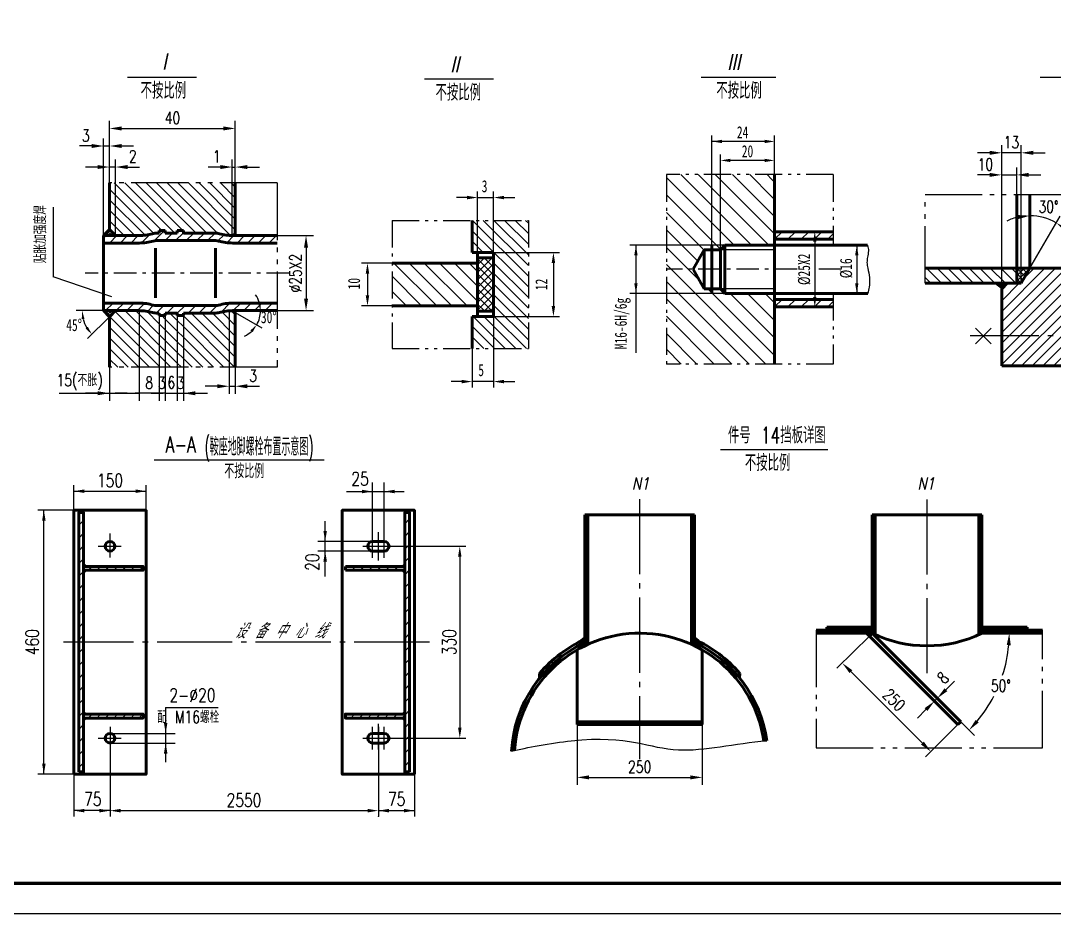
# Model space of a CAD drawing. Extents: x 0 to 25472, y -20 to 7186.
# Drawn here: x 1281 to 3343, y 0 to 1782 of the extents above; entities that cross this region are included whole.
import ezdxf
from ezdxf.enums import TextEntityAlignment as Align

# ---------------------------------------------------------------- set-up
doc = ezdxf.new("R2010")
doc.units = 0
doc.header["$LTSCALE"] = 60
doc.header["$MEASUREMENT"] = 0
doc.header["$PDMODE"] = 1
for name, pattern in [('JXX-L', [2.95, 1.9, -0.25, 0.15, -0.25, 0.15, -0.25]), ('JXX-S', [1.7, 0.9, -0.2, 0.1, -0.2, 0.1, -0.2]), ('XX-S', [0.5, 0.3, -0.2]), ('ZXX-L', [3.28, 2.5, -0.3, 0.18, -0.3]), ('ZXX-S', [1.27, 0.75, -0.2, 0.12, -0.2])]:
    doc.linetypes.add(name, pattern=pattern)
doc.layers.get('Defpoints').update_dxf_attribs({"linetype": 'CONTINUOUS'})
for name, color, linetype, lineweight in [('A 粗实线', 1, 'CONTINUOUS', 60), ('B 细实线', 7, 'CONTINUOUS', 30), ('C 文 字', 2, 'CONTINUOUS', 30), ('D 短中心线', 3, 'ZXX-S', 30), ('E 长中心线', 3, 'ZXX-L', 30), ('F 短虚线', 6, 'XX-S', 40), ('H 短双点线', 3, 'JXX-S', 30), ('I 长双点线', 3, 'JXX-L', 30)]:
    doc.layers.add(name, color=color, linetype=linetype, lineweight=lineweight)
doc.styles.add('HZTXT', font='TXT.SHX', dxfattribs={"width": 0.75, "bigfont": 'HZTXT'})
doc.styles.add('ITALICT', font='ITALICT.shx', dxfattribs={"width": 0.7})
doc.styles.add('ROMANC', font='romanc', dxfattribs={"width": 0.7, "height": 6})
doc.styles.add('TXT', font='txt', dxfattribs={"width": 0.7})
doc.dimstyles.new('通用标注4.0', dxfattribs={"dimtxt": 4, "dimasz": 4, "dimexe": 2.5, "dimexo": 0, "dimgap": 1.5, "dimtad": 1, "dimdec": 0, "dimzin": 0, "dimdsep": 46, "dimtxsty": 'HZTXT', "dimcen": 0, "dimadec": 0, "dimazin": 0, "dimtfac": 0.375, "dimtdec": 0, "dimtmove": 2, "dimatfit": 3, "dimfxl": 0, "dimtzin": 0, "dimarcsym": 0})

# ---------------------------------------------------------------- blocks, each defined once
blk = doc.blocks.new('*D5')
at = {"layer": 'C 文 字', "color": 0, "lineweight": -2}
for p, q in [((1679, 1489.8), (1655, 1489.8)), ((1703, 1353.1), (1703, 1504.8)), ((1703, 1489.8), (1709, 1489.8)), ((1709, 1353.1), (1709, 1504.8)), ((1733, 1489.8), (1757, 1489.8))]:
    blk.add_line(p, q, dxfattribs=at)
at = {"layer": 'C 文 字', "color": 0}
for points in [[(1679, 1493.8), (1679, 1485.8), (1703, 1489.8)], [(1733, 1493.8), (1733, 1485.8), (1709, 1489.8)]]:
    blk.add_solid(points, dxfattribs=at)
at = {"layer": 'Defpoints', "color": 0}
for p in [(1709, 1489.8), (1703, 1353.1), (1709, 1353.1)]:
    blk.add_point(p, dxfattribs=at)
at = {"layer": 'C 文 字', "color": 0, "insert": (1671.8, 1510.8), "char_height": 24, "attachment_point": 5, "style": 'HZTXT'}
blk.add_mtext('1', dxfattribs=at)
blk = doc.blocks.new('*D6')
at = {"layer": 'C 文 字', "color": 0, "lineweight": -2}
for p, q in [((1434.1, 1489.8), (1410.1, 1489.8)), ((1458.1, 1365.1), (1458.1, 1504.8)), ((1470.1, 1489.8), (1458.1, 1489.8)), ((1470.1, 1353.1), (1470.1, 1504.8)), ((1494.1, 1489.8), (1518.1, 1489.8))]:
    blk.add_line(p, q, dxfattribs=at)
at = {"layer": 'C 文 字', "color": 0}
for points in [[(1434.1, 1493.8), (1434.1, 1485.8), (1458.1, 1489.8)], [(1494.1, 1493.8), (1494.1, 1485.8), (1470.1, 1489.8)]]:
    blk.add_solid(points, dxfattribs=at)
at = {"layer": 'Defpoints', "color": 0}
for p in [(1458.1, 1489.8), (1458.1, 1365.1), (1470.1, 1353.1)]:
    blk.add_point(p, dxfattribs=at)
at = {"layer": 'C 文 字', "color": 0, "insert": (1504.4, 1511), "char_height": 24, "attachment_point": 5, "style": 'HZTXT'}
blk.add_mtext('2', dxfattribs=at)
blk = doc.blocks.new('*D7')
at = {"layer": 'C 文 字', "color": 0, "lineweight": -2}
for p, q in [((1422.1, 1531.8), (1398.1, 1531.8)), ((1446.1, 1353.1), (1446.1, 1546.8)), ((1446.1, 1531.8), (1458.1, 1531.8)), ((1458.1, 1365.1), (1458.1, 1546.8)), ((1482.1, 1531.8), (1506.1, 1531.8))]:
    blk.add_line(p, q, dxfattribs=at)
at = {"layer": 'C 文 字', "color": 0}
for points in [[(1422.1, 1535.8), (1422.1, 1527.8), (1446.1, 1531.8)], [(1482.1, 1535.8), (1482.1, 1527.8), (1458.1, 1531.8)]]:
    blk.add_solid(points, dxfattribs=at)
at = {"layer": 'Defpoints', "color": 0}
for p in [(1458.1, 1531.8), (1458.1, 1365.1), (1446.1, 1353.1)]:
    blk.add_point(p, dxfattribs=at)
at = {"layer": 'C 文 字', "color": 0, "insert": (1410.6, 1552.5), "char_height": 24, "attachment_point": 5, "style": 'HZTXT'}
blk.add_mtext('3', dxfattribs=at)
blk = doc.blocks.new('*D8')
at = {"layer": 'C 文 字', "color": 0, "lineweight": -2}
for p, q in [((1458.1, 1489.8), (1458.1, 1581.8)), ((1709, 1489.8), (1709, 1581.8)), ((1482.1, 1566.8), (1685, 1566.8))]:
    blk.add_line(p, q, dxfattribs=at)
at = {"layer": 'C 文 字', "color": 0}
for points in [[(1482.1, 1570.8), (1482.1, 1562.8), (1458.1, 1566.8)], [(1685, 1570.8), (1685, 1562.8), (1709, 1566.8)]]:
    blk.add_solid(points, dxfattribs=at)
at = {"layer": 'Defpoints', "color": 0}
for p in [(1709, 1566.8), (1458.1, 1489.8), (1709, 1489.8)]:
    blk.add_point(p, dxfattribs=at)
at = {"layer": 'C 文 字', "color": 0, "insert": (1583.6, 1587.8), "char_height": 24, "attachment_point": 5, "style": 'HZTXT'}
blk.add_mtext('40', dxfattribs=at)
blk = doc.blocks.new('*D9')
at = {"layer": 'C 文 字', "color": 0, "lineweight": -2}
for p, q in [((1697, 1202.8), (1697, 1037.2)), ((1709, 1202.8), (1709, 1037.2)), ((1673, 1052.2), (1649, 1052.2)), ((1697, 1052.2), (1709, 1052.2)), ((1733, 1052.2), (1757, 1052.2))]:
    blk.add_line(p, q, dxfattribs=at)
at = {"layer": 'C 文 字', "color": 0}
for points in [[(1673, 1056.2), (1673, 1048.2), (1697, 1052.2)], [(1733, 1056.2), (1733, 1048.2), (1709, 1052.2)]]:
    blk.add_solid(points, dxfattribs=at)
at = {"layer": 'Defpoints', "color": 0}
for p in [(1697, 1202.8), (1709, 1202.8), (1709, 1052.2)]:
    blk.add_point(p, dxfattribs=at)
at = {"layer": 'C 文 字', "color": 0, "insert": (1744.5, 1073.2), "char_height": 24, "attachment_point": 5, "style": 'HZTXT'}
blk.add_mtext('3', dxfattribs=at)
blk = doc.blocks.new('*D24')
at = {"layer": 'C 文 字', "color": 0, "lineweight": -2}
blk.add_line((3294.6, 1287.7), (3354.6, 1391.6), dxfattribs=at)
for start, end in [(103.124, 116.2481), (60, 90), (33.7519, 46.876)]:
    blk.add_arc((3294.6, 1287.7), 105, start, end, dxfattribs=at)
at = {"layer": 'C 文 字', "color": 0}
for points in [[(3270.3, 1393.9), (3271.2, 1385.9), (3294.6, 1392.7)], [(3364, 1361.1), (3368.7, 1367.5), (3347.1, 1378.6)]]:
    blk.add_solid(points, dxfattribs=at)
at = {"layer": 'Defpoints', "color": 0}
for p in [(3294.6, 1435.3), (3312.8, 1391.1), (3294.6, 1287.7), (3294.6, 1287.7), (3277.2, 1257.7)]:
    blk.add_point(p, dxfattribs=at)
at = {"layer": 'C 文 字', "color": 0, "insert": (3331.7, 1410.6), "char_height": 24, "attachment_point": 5, "style": 'HZTXT'}
blk.add_mtext('30°', dxfattribs=at)
blk = doc.blocks.new('*D25')
at = {"layer": 'C 文 字', "color": 0, "lineweight": -2}
for p, q in [((3238.2, 1245.7), (3238.2, 1489.1)), ((3268.2, 1257.7), (3268.2, 1489.1)), ((3214.2, 1474.1), (3190.2, 1474.1)), ((3238.2, 1474.1), (3268.2, 1474.1)), ((3292.2, 1474.1), (3316.2, 1474.1))]:
    blk.add_line(p, q, dxfattribs=at)
at = {"layer": 'C 文 字', "color": 0}
for points in [[(3214.2, 1478.1), (3214.2, 1470.1), (3238.2, 1474.1)], [(3292.2, 1478.1), (3292.2, 1470.1), (3268.2, 1474.1)]]:
    blk.add_solid(points, dxfattribs=at)
at = {"layer": 'Defpoints', "color": 0}
for p in [(3268.2, 1474.1), (3238.2, 1245.7), (3268.2, 1257.7)]:
    blk.add_point(p, dxfattribs=at)
at = {"layer": 'C 文 字', "color": 0, "insert": (3205.7, 1495.1), "char_height": 24, "attachment_point": 5, "style": 'HZTXT'}
blk.add_mtext('10', dxfattribs=at)
blk = doc.blocks.new('*D26')
at = {"layer": 'C 文 字', "color": 0, "lineweight": -2}
for p, q in [((3238.2, 1257.7), (3238.2, 1533.2)), ((3277.2, 1257.7), (3277.2, 1533.2)), ((3214.2, 1518.2), (3190.2, 1518.2)), ((3277.2, 1518.2), (3238.2, 1518.2)), ((3301.2, 1518.2), (3325.2, 1518.2))]:
    blk.add_line(p, q, dxfattribs=at)
at = {"layer": 'C 文 字', "color": 0}
for points in [[(3214.2, 1522.2), (3214.2, 1514.2), (3238.2, 1518.2)], [(3301.2, 1522.2), (3301.2, 1514.2), (3277.2, 1518.2)]]:
    blk.add_solid(points, dxfattribs=at)
at = {"layer": 'Defpoints', "color": 0}
for p in [(3238.2, 1518.2), (3238.2, 1257.7), (3277.2, 1257.7)]:
    blk.add_point(p, dxfattribs=at)
at = {"layer": 'C 文 字', "color": 0, "insert": (3257.7, 1539.2), "char_height": 24, "attachment_point": 5, "style": 'HZTXT'}
blk.add_mtext('13', dxfattribs=at)
blk = doc.blocks.new('*D107')
at = {"layer": 'C 文 字', "color": 0, "lineweight": -2}
blk.add_line((3156.5, 382.5), (3183.8, 355.3), dxfattribs=at)
for start, end in [(342.145, 354.9713), (320.0287, 332.6031)]:
    blk.add_arc((2979.7, 559.3), 273.5, start, end, dxfattribs=at)
at = {"layer": 'C 文 字', "color": 0}
for points in [[(3248.2, 535.5), (3256.2, 535.1), (3253.3, 559.3)], [(3192.3, 380.9), (3186.4, 386.3), (3173.2, 365.9)]]:
    blk.add_solid(points, dxfattribs=at)
at = {"layer": 'Defpoints', "color": 0}
for p in [(2979.7, 559.3), (3198.7, 559.3), (3314.2, 559.3), (3216.6, 422.5), (3156.5, 382.5)]:
    blk.add_point(p, dxfattribs=at)
at = {"layer": 'C 文 字', "color": 0, "insert": (3236.6, 454.4), "char_height": 24, "attachment_point": 5, "style": 'HZTXT'}
blk.add_mtext('50%%d', dxfattribs=at)
blk = doc.blocks.new('*D108')
at = {"layer": 'C 文 字', "color": 0, "lineweight": -2}
for p, q in [((3126.7, 446.3), (3143.7, 463.2)), ((3150.9, 376.8), (3093.5, 434.3)), ((3156.5, 382.5), (3099.1, 439.9)), ((3104.1, 423.6), (3109.7, 429.3)), ((3087.1, 406.7), (3070.1, 389.7))]:
    blk.add_line(p, q, dxfattribs=at)
at = {"layer": 'C 文 字', "color": 0}
for points in [[(3123.9, 449.1), (3129.5, 443.4), (3109.7, 429.3)], [(3084.3, 409.5), (3089.9, 403.9), (3104.1, 423.6)]]:
    blk.add_solid(points, dxfattribs=at)
at = {"layer": 'Defpoints', "color": 0}
for p in [(3109.7, 429.3), (3150.9, 376.8), (3156.5, 382.5)]:
    blk.add_point(p, dxfattribs=at)
at = {"layer": 'C 文 字', "color": 0, "insert": (3120.9, 470.1), "char_height": 24, "attachment_point": 5, "rotation": 45, "style": 'HZTXT'}
blk.add_mtext('8', dxfattribs=at)
blk = doc.blocks.new('*D109')
at = {"layer": 'C 文 字', "color": 0, "lineweight": -2}
for p, q in [((2390.8, 376.8), (2390.8, 256.4)), ((2640.8, 376.8), (2640.8, 256.4)), ((2414.8, 271.4), (2616.8, 271.4))]:
    blk.add_line(p, q, dxfattribs=at)
at = {"layer": 'C 文 字', "color": 0}
for points in [[(2414.8, 275.4), (2414.8, 267.4), (2390.8, 271.4)], [(2616.8, 275.4), (2616.8, 267.4), (2640.8, 271.4)]]:
    blk.add_solid(points, dxfattribs=at)
at = {"layer": 'Defpoints', "color": 0}
for p in [(2390.8, 376.8), (2640.8, 376.8), (2640.8, 271.4)]:
    blk.add_point(p, dxfattribs=at)
at = {"layer": 'C 文 字', "color": 0, "insert": (2515.8, 292.4), "char_height": 24, "attachment_point": 5, "style": 'HZTXT'}
blk.add_mtext('250', dxfattribs=at)
blk = doc.blocks.new('*D118')
at = {"layer": 'C 文 字', "color": 0, "lineweight": -2}
for p, q in [((2974.1, 553.6), (2909.5, 489.1)), ((2937.1, 482.7), (3079.9, 339.9)), ((3150.9, 376.8), (3086.3, 312.3))]:
    blk.add_line(p, q, dxfattribs=at)
at = {"layer": 'C 文 字', "color": 0}
for points in [[(2939.9, 485.5), (2934.3, 479.9), (2920.1, 499.7)], [(3082.8, 342.7), (3077.1, 337), (3096.9, 322.9)]]:
    blk.add_solid(points, dxfattribs=at)
at = {"layer": 'Defpoints', "color": 0}
for p in [(2974.1, 553.6), (3150.9, 376.8), (3096.9, 322.9)]:
    blk.add_point(p, dxfattribs=at)
at = {"layer": 'C 文 字', "color": 0, "insert": (3023.4, 426.1), "char_height": 24, "attachment_point": 5, "rotation": 315, "style": 'HZTXT'}
blk.add_mtext('250', dxfattribs=at)
blk = doc.blocks.new('*D119')
at = {"layer": 'C 文 字', "color": 0, "lineweight": -2}
for p, q in [((1792.4, 1353.1), (1865.1, 1353.1)), ((1850.1, 1329.1), (1850.1, 1227.1)), ((1792.4, 1203.1), (1865.1, 1203.1))]:
    blk.add_line(p, q, dxfattribs=at)
at = {"layer": 'C 文 字', "color": 0}
for points in [[(1846.1, 1329.1), (1854.1, 1329.1), (1850.1, 1353.1)], [(1846.1, 1227.1), (1854.1, 1227.1), (1850.1, 1203.1)]]:
    blk.add_solid(points, dxfattribs=at)
at = {"layer": 'Defpoints', "color": 0}
for p in [(1792.4, 1353.1), (1792.4, 1203.1), (1850.1, 1203.1)]:
    blk.add_point(p, dxfattribs=at)
at = {"layer": 'C 文 字', "color": 0, "insert": (1829.1, 1278.1), "char_height": 24, "attachment_point": 5, "rotation": 90, "style": 'HZTXT'}
blk.add_mtext('%%c25X2', dxfattribs=at)

msp = doc.modelspace()

# ---------------------------------------------------------------- hatches: boundary and pattern name
at = {"layer": 'B 细实线'}
h = msp.add_hatch(dxfattribs=at)
h.set_pattern_fill('ANSI31', color=256, scale=120, angle=90, style=0)
h.set_pattern_definition([(135, (-542.225, 628.919), (-10.6066, -10.6066), [])])
h.paths.add_polyline_path([(2192.4, 1383.4), (2181.7, 1383.4), (2181.7, 1319.4), (2192.4, 1319.4)])
h.paths.add_polyline_path([(2192.4, 1319.4), (2224.4, 1319.4), (2224.4, 1383.4), (2192.4, 1383.4)])
h.paths.add_polyline_path([(2224.4, 1383.4), (2224.4, 1319.4), (2293.7, 1319.4), (2293.7, 1383.4)])
h.paths.add_polyline_path([(2224.4, 1191.4), (2293.7, 1191.4), (2293.7, 1319.4), (2224.4, 1319.4)])
h.paths.add_polyline_path([(2293.7, 1191.4), (2224.4, 1191.4), (2224.4, 1127.4), (2293.7, 1127.4)])
h.paths.add_polyline_path([(2224.4, 1191.4), (2181.7, 1191.4), (2181.7, 1127.4), (2224.4, 1127.4)])
h = msp.add_hatch(dxfattribs=at)
h.set_pattern_fill('ANSI31', color=256, scale=120, angle=90, style=0)
h.set_pattern_definition([(135, (375.045, 691.578), (-10.6066, -10.6066), [])])
h.paths.add_polyline_path([(3268.2, 1257.7), (3268.2, 1287.7), (3085.2, 1287.7), (3085.2, 1257.7)])
h = msp.add_hatch(dxfattribs=at)
h.set_pattern_fill('ANSI31', color=256, scale=120, style=0)
h.paths.add_polyline_path([(3388.2, 1205.2), (3388.2, 1220.2), (3370.2, 1220.2), (3370.2, 1287.7), (3294.6, 1287.7), (3277.2, 1257.7), (3247.2, 1257.7), (3238.2, 1245.7), (3238.2, 1152.7), (3370.2, 1152.7), (3370.2, 1187.2)])
h.paths.add_polyline_path([(3370.2, 1152.7), (3238.2, 1152.7), (3238.2, 1092.7), (3370.2, 1092.7)])
h.paths.add_polyline_path([(3637.2, 1152.7), (3505.2, 1152.7), (3505.2, 1092.7), (3637.2, 1092.7)])
h.paths.add_polyline_path([(3637.2, 1257.7), (3628.2, 1269.7), (3505.2, 1269.7), (3505.2, 1152.7), (3637.2, 1152.7)])
h = msp.add_hatch(dxfattribs=at)
h.set_pattern_fill('ANSI37', color=256, scale=60, style=0)
h.set_pattern_definition([(45, (375.045, 691.578), (-5.3033, 5.3033), []), (135, (375.045, 691.578), (-5.3033, -5.3033), [])])
h.paths.add_polyline_path([(3268.2, 1257.7), (3277.2, 1257.7), (3294.6, 1287.7), (3268.2, 1287.7)])

# ---------------------------------------------------------------- linework, layer by layer
at = {"layer": 'A 粗实线'}
for p, q in [((2785, 1474.6), (2785, 1096.5)), ((2785, 1474.6), (2785, 1340.6)), ((1458.1, 1458), (1458.1, 1365.1)), ((1709, 1458), (1709, 1353.1)), ((3268.2, 1257.7), (3268.2, 1435.3)), ((3294.6, 1287.7), (3294.6, 1435.3)), ((2181.7, 1383.4), (2181.7, 1319.4)), ((1458.1, 1365.1), (1446.1, 1353.1)), ((1470.1, 1353.1), (1458.1, 1365.1)), ((1557.3, 1357.9), (1557.3, 1362.9)), ((1569.3, 1362.9), (1557.3, 1362.9)), ((1569.3, 1357.9), (1569.3, 1362.9)), ((1593.3, 1357.9), (1593.3, 1362.9)), ((1605.3, 1362.9), (1593.3, 1362.9)), ((1605.3, 1357.9), (1605.3, 1362.9)), ((1446.1, 1353.1), (1446.1, 1203.1)), ((1517.3, 1353.1), (1446.1, 1353.1)), ((1669.9, 1342.9), (1551.2, 1342.9)), ((1557.3, 1357.9), (1553.1, 1357.9)), ((1593.3, 1357.9), (1569.3, 1357.9)), ((1668, 1357.9), (1605.3, 1357.9)), ((1703, 1353.1), (1709, 1356.6)), ((1792.4, 1353.1), (1703.8, 1353.1)), ((2902.1, 1360.6), (2785, 1360.6)), ((2902.1, 1345.6), (2785, 1345.6)), ((1517.3, 1338.1), (1446.1, 1338.1)), ((1549.9, 1327.7), (1549.9, 1278.1)), ((1669.7, 1327.7), (1669.7, 1278.1)), ((1792.4, 1338.1), (1703.8, 1338.1)), ((2644.8, 1324.6), (2622.3, 1285.6)), ((2644.8, 1285.6), (2644.8, 1324.6)), ((2677, 1324.6), (2644.8, 1324.6)), ((2660, 1285.6), (2660, 1333.6)), ((2686, 1333.6), (2677, 1324.6)), ((2677, 1285.6), (2677, 1324.6)), ((2686, 1285.6), (2686, 1333.6)), ((2970.1, 1333.6), (2686, 1333.6)), ((2181.7, 1319.4), (2224.4, 1319.4)), ((2192.4, 1319.4), (2192.4, 1191.4)), ((2192.4, 1308.8), (2224.4, 1308.8)), ((2224.4, 1319.4), (2224.4, 1191.4)), ((2021.7, 1298.1), (2192.4, 1298.1)), ((2644.8, 1246.6), (2622.3, 1285.6)), ((2644.8, 1285.6), (2644.8, 1246.6)), ((2660, 1285.6), (2660, 1237.6)), ((2677, 1285.6), (2677, 1246.6)), ((2686, 1285.6), (2686, 1237.6)), ((3085.2, 1287.7), (3379.2, 1287.7)), ((3277.2, 1257.7), (3294.6, 1287.7)), ((1549.9, 1228.5), (1549.9, 1278.1)), ((1669.7, 1228.5), (1669.7, 1278.1)), ((2677, 1246.6), (2644.8, 1246.6)), ((2686, 1237.6), (2677, 1246.6)), ((2970.8, 1237.6), (2686, 1237.6)), ((3085.2, 1257.7), (3277.2, 1257.7)), ((3247.2, 1257.7), (3238.2, 1245.7)), ((3238.2, 1092.7), (3238.2, 1257.7)), ((1517.3, 1218.1), (1446.1, 1218.1)), ((1792.4, 1218.1), (1703.8, 1218.1)), ((2902.1, 1225.6), (2785, 1225.6)), ((1458.1, 1191.1), (1446.1, 1203.1)), ((1517.3, 1203.1), (1446.1, 1203.1)), ((1470.1, 1203.1), (1458.1, 1191.1)), ((1669.9, 1213.3), (1551.2, 1213.3)), ((1557.3, 1198.3), (1553.1, 1198.3)), ((1557.3, 1198.3), (1557.3, 1193.3)), ((1569.3, 1198.3), (1569.3, 1193.3)), ((1593.3, 1198.3), (1569.3, 1198.3)), ((1593.3, 1198.3), (1593.3, 1193.3)), ((1668, 1198.3), (1605.3, 1198.3)), ((1605.3, 1198.3), (1605.3, 1193.3)), ((1703, 1203.1), (1709, 1199.6)), ((1792.4, 1203.1), (1703.8, 1203.1)), ((1709, 1203.1), (1709, 1090.2)), ((2021.7, 1212.8), (2192.4, 1212.8)), ((2192.4, 1202.1), (2224.4, 1202.1)), ((2220.5, 1202.1), (2224.4, 1205.9)), ((2902.1, 1210.6), (2785, 1210.6)), ((1458.1, 1191.1), (1458.1, 1090.2)), ((1569.3, 1193.3), (1557.3, 1193.3)), ((1605.3, 1193.3), (1593.3, 1193.3)), ((2181.7, 1191.4), (2224.4, 1191.4)), ((2181.7, 1191.4), (2181.7, 1127.4)), ((3370.2, 1092.7), (3238.2, 1092.7)), ((2406.3, 795.3), (2625.3, 795.3)), ((2406.3, 795.3), (2406.3, 534)), ((2412.6, 795.3), (2412.6, 537)), ((2619, 795.3), (2619, 537)), ((2625.3, 795.3), (2625.3, 534)), ((2979.7, 795.3), (2979.7, 559.3)), ((2979.7, 795.3), (3198.7, 795.3)), ((2986, 795.3), (2986, 556.3)), ((3192.4, 795.3), (3192.4, 556.3)), ((3198.7, 795.3), (3198.7, 559.3)), ((2006.1, 742.4), (1982.8, 742.4)), ((2006.1, 723.2), (1982.8, 723.2)), ((2047.2, 692.5), (1928.7, 692.5)), ((1928.7, 692.5), (1928.7, 684.8)), ((1928.7, 684.8), (2047.2, 684.8)), ((2047.2, 684.8), (2047.2, 692.5)), ((2867.8, 565.3), (2979.7, 565.3)), ((2867.8, 559.3), (2979.7, 559.3)), ((2889.2, 571.3), (2979.7, 571.3)), ((2889.2, 565.3), (2889.2, 571.3)), ((2968.4, 559.3), (3150.9, 376.8)), ((2979.7, 559.3), (2974.1, 553.6)), ((2979.7, 559.3), (3156.5, 382.5)), ((3289.2, 571.3), (3198.7, 571.3)), ((3198.7, 565.3), (3319.5, 565.3)), ((3198.7, 559.3), (3319.5, 559.3)), ((3289.2, 565.3), (3289.2, 571.3)), ((2399.3, 544), (2406.3, 550.1)), ((2406.3, 534), (2399.3, 544)), ((2632.3, 544), (2625.3, 550.1)), ((2625.3, 534), (2632.3, 544)), ((2390.8, 525.8), (2390.8, 376.8)), ((2640.8, 525.8), (2640.8, 376.8)), ((2315.8, 478.5), (2320.4, 474.7)), ((2315.8, 478.5), (2315.8, 469.1)), ((2715.8, 478.5), (2711.2, 474.7)), ((2715.8, 478.5), (2715, 470.1)), ((2047.2, 397.6), (2047.2, 389.9)), ((2390.8, 382.5), (2640.8, 382.5)), ((2390.8, 376.8), (2640.8, 376.8)), ((3150.9, 376.8), (3156.5, 382.5)), ((2006.1, 359.2), (1982.8, 359.2)), ((2006.1, 340), (1982.8, 340))]:
    msp.add_line(p, q, dxfattribs=at)
at = {"layer": 'A 粗实线', "color": 5, "lineweight": 120}
msp.add_lwpolyline([(150, 60), (4986, 60), (4986, 3504), (150, 3504)], close=True, dxfattribs=at)
at = {"layer": 'A 粗实线'}
for points in [[(1387, 277.6), (1387, 804.8), (1531, 804.8), (1531, 277.6)], [(2066.4, 277.6), (2066.4, 804.8), (1922.4, 804.8), (1922.4, 277.6)], [(1396.6, 282.4), (1396.6, 800), (1406.2, 800), (1406.2, 282.4)], [(2056.8, 282.4), (2056.8, 800), (2047.2, 800), (2047.2, 282.4)], [(1406.2, 684.8), (1406.2, 692.5), (1524.9, 692.5), (1524.9, 684.8)], [(1406.2, 389.9), (1406.2, 397.6), (1525, 397.6), (1525, 389.9)], [(2047.2, 389.9), (2047.2, 397.6), (1928.6, 397.6), (1928.6, 389.9)]]:
    msp.add_lwpolyline(points, close=True, dxfattribs=at)
for centre in [(1459, 732.8), (1459, 349.6)]:
    msp.add_circle(centre, 9.6, dxfattribs=at)
for centre, radius, start, end in [((1516, 1462.3), 109.2, 270.6365, 284.7823), ((1516.8, 1442.7), 104.6, 270.2717, 285.8541), ((1553.1, 1321.9), 36, 90, 104.7823), ((1551.2, 1321.3), 21.6, 90, 105.8541), ((1668, 1321.9), 36, 75.2177, 90), ((1669.9, 1321.3), 21.6, 74.1459, 90), ((1704.3, 1442.7), 104.6, 254.1459, 269.7283), ((1705.1, 1462.3), 109.2, 255.2177, 269.3635), ((1516.8, 1113.5), 104.6, 74.1459, 89.7283), ((1704.3, 1113.5), 104.6, 90.2717, 105.8541), ((1516, 1093.9), 109.2, 75.2177, 89.3635), ((1553.1, 1234.3), 36, 255.2177, 270), ((1551.2, 1234.9), 21.6, 254.1459, 270), ((1668, 1234.3), 36, 270, 284.7823), ((1669.9, 1234.9), 21.6, 270, 285.8541), ((1705.1, 1093.9), 109.2, 90.6365, 104.7823), ((1982.8, 732.8), 9.6, 90, 270), ((2006.1, 732.8), 9.6, 270, 90), ((2515.8, 309.3), 250, 8.0008, 176.4036), ((3089.2, 784), 250, 244.0237, 295.9763), ((2515.8, 309.3), 256, 115.3239, 176.8296), ((2515.8, 309.3), 262, 114.7045, 139.7612), ((2515.8, 309.3), 262, 40.2388, 65.2955), ((2515.8, 309.3), 256, 7.9359, 64.6761), ((1982.8, 349.6), 9.6, 90, 270), ((2006.1, 349.6), 9.6, 270, 90)]:
    msp.add_arc(centre, radius, start, end, dxfattribs=at)
for points in [[(3247.2, 1257.7), (3238.2, 1245.7), (3222.5, 1257.7)], [(1406.2, 692.5), (1414, 692.5), (1406.2, 700.3)], [(1406.2, 684.8), (1414, 684.8), (1406.2, 677)], [(2047.2, 692.5), (2039.4, 692.5), (2047.2, 700.3)], [(2047.2, 684.8), (2039.4, 684.8), (2047.2, 677)], [(2889.2, 565.3), (2883.2, 565.3), (2889.2, 571.3)], [(2979.7, 559.3), (2974.1, 553.6), (2968.4, 559.3)], [(2979.7, 565.3), (2973.7, 571.3), (2979.7, 577.3)], [(2979.7, 559.3), (2973.7, 565.3), (2979.7, 571.3)], [(3198.7, 565.3), (3204.7, 571.3), (3198.7, 577.3)], [(3198.7, 559.3), (3204.7, 565.3), (3198.7, 571.3)], [(3289.2, 565.3), (3295.2, 565.3), (3289.2, 571.3)], [(2406.3, 550.1), (2399.3, 544), (2406.3, 534)], [(2625.3, 550.1), (2632.3, 544), (2625.3, 534)], [(2315.8, 469.1), (2315.8, 478.5), (2320.4, 474.7)], [(2711.2, 474.7), (2715.8, 478.5), (2715, 470.1)], [(1406.2, 397.6), (1414, 397.6), (1406.2, 405.4)], [(2047.2, 397.6), (2039.4, 397.6), (2047.2, 405.4)], [(1406.2, 389.9), (1414, 389.9), (1406.2, 382.1)], [(2047.2, 389.9), (2039.4, 389.9), (2047.2, 382.1)]]:
    msp.add_solid(points, dxfattribs=at)
at = {"layer": 'B 细实线'}
for p, q in [((1494.1, 1669.2), (1631.7, 1669.2)), ((2086.3, 1665.6), (2223.9, 1665.6)), ((2638.4, 1669.2), (2787.6, 1669.2)), ((3314.9, 1669.2), (3452.4, 1669.2)), ((2660, 1324.6), (2660, 1552.9)), ((2785, 1474.6), (2785, 1552.9)), ((2765.2, 1540.9), (2660, 1540.9)), ((2677, 1324.6), (2677, 1515)), ((2785, 1474.6), (2785, 1515)), ((2765.2, 1503), (2696.8, 1503)), ((2569.1, 1468.8), (2704.4, 1333.6)), ((2597.8, 1474.6), (2738.8, 1333.6)), ((2632.3, 1474.6), (2773.3, 1333.6)), ((2666.7, 1474.6), (2785, 1356.4)), ((2701.2, 1474.6), (2779, 1396.8)), ((2735.7, 1474.6), (2779, 1431.3)), ((2770.2, 1474.6), (2779, 1465.8)), ((2779, 1465.8), (2785, 1459.8)), ((1546.6, 1357.3), (1458.1, 1445.8)), ((1458.1, 1444.4), (1458.8, 1445.1)), ((1562.2, 1362.9), (1467.2, 1458)), ((1588.5, 1357.9), (1488.4, 1458)), ((1609.7, 1357.9), (1509.6, 1458)), ((1630.9, 1357.9), (1530.8, 1458)), ((1652.1, 1357.9), (1552, 1458)), ((1673.8, 1357.4), (1573.2, 1458)), ((1699.2, 1353.3), (1594.5, 1458)), ((1709, 1364.6), (1615.7, 1458)), ((1709, 1385.8), (1636.9, 1458)), ((1709, 1407.1), (1658.1, 1458)), ((1709, 1428.3), (1679.3, 1458)), ((1709, 1449.5), (1700.5, 1458)), ((1528.9, 1353.9), (1458.1, 1424.6)), ((2171.4, 1428.9), (2150.4, 1428.9)), ((2192.4, 1319.4), (2192.4, 1440.9)), ((2192.4, 1428.9), (2224.4, 1428.9)), ((2224.4, 1319.4), (2224.4, 1440.9)), ((2245.4, 1428.9), (2266.4, 1428.9)), ((2569.1, 1434.4), (2677.9, 1325.5)), ((2779, 1431.3), (2785, 1425.3)), ((1345.8, 1409.7), (1345.8, 1270.6)), ((1508.4, 1353.1), (1458.1, 1403.4)), ((1487.2, 1353.1), (1458.1, 1382.2)), ((2569.1, 1399.2), (2644.4, 1323.9)), ((2779, 1396.8), (2785, 1390.8)), ((1449.7, 1353.1), (1459.9, 1363.3)), ((1457.2, 1364.2), (1468.2, 1353.1)), ((1547.1, 1342.5), (1567.5, 1362.9)), ((2569.1, 1364.7), (2631.8, 1302)), ((2779, 1362.4), (2785, 1356.4)), ((1446.1, 1347.6), (1451.6, 1353.1)), ((1447.2, 1354.2), (1448.3, 1353.1)), ((1450.5, 1357.5), (1455, 1353.1)), ((1453.8, 1360.9), (1461.6, 1353.1)), ((1456.3, 1353.1), (1463.2, 1360)), ((1457.8, 1338.1), (1472.8, 1353.1)), ((1462.9, 1353.1), (1466.5, 1356.7)), ((1469.6, 1353.1), (1469.8, 1353.4)), ((1479, 1338.1), (1494, 1353.1)), ((1500.3, 1338.1), (1515.3, 1353.1)), ((1521.6, 1338.2), (1538.9, 1355.5)), ((1568.7, 1342.9), (1583.7, 1357.9)), ((1589.9, 1342.9), (1605.3, 1358.3)), ((1611.1, 1342.9), (1626.1, 1357.9)), ((1632.3, 1342.9), (1647.3, 1357.9)), ((1653.5, 1342.9), (1668.5, 1357.9)), ((1674.3, 1342.4), (1686.5, 1354.7)), ((1691.9, 1338.8), (1706.2, 1353.1)), ((1712.4, 1338.1), (1727.4, 1353.1)), ((1733.6, 1338.1), (1748.6, 1353.1)), ((1754.8, 1338.1), (1769.8, 1353.1)), ((1776, 1338.1), (1791, 1353.1)), ((2785.1, 1345.6), (2800.1, 1360.6)), ((2811.6, 1345.6), (2826.6, 1360.6)), ((2838.1, 1345.6), (2853.1, 1360.6)), ((2864.6, 1345.6), (2879.6, 1360.6)), ((2865.2, 1340.8), (2865.2, 1230.4)), ((2891.1, 1345.6), (2902.1, 1356.6)), ((2665, 1333.6), (2496.4, 1333.6)), ((2508.4, 1333.6), (2508.4, 1237.6)), ((2569.1, 1329.5), (2634.8, 1263.8)), ((2686, 1333.6), (2665, 1333.6)), ((2785, 1324.6), (2677, 1324.6)), ((2949, 1333.6), (2949, 1237.6)), ((2221.6, 1308.8), (2192.4, 1279.5)), ((2192.4, 1294.6), (2206.5, 1308.8)), ((2224.4, 1274.8), (2192.4, 1306.8)), ((2205.6, 1308.8), (2224.4, 1289.9)), ((2224.4, 1305), (2220.7, 1308.8)), ((2224.4, 1319.4), (2355.7, 1319.4)), ((2021.7, 1298.1), (1960.7, 1298.1)), ((2110.9, 1212.8), (2025.6, 1298.1)), ((2055.8, 1298.1), (2141.1, 1212.8)), ((2171.3, 1212.8), (2086, 1298.1)), ((2116.1, 1298.1), (2192.4, 1221.8)), ((2192.4, 1252), (2146.3, 1298.1)), ((2192.4, 1281.4), (2175.8, 1298.1)), ((2192.4, 1264.5), (2224.4, 1296.5)), ((2192.4, 1291.8), (2224.4, 1259.8)), ((2224.4, 1281.4), (2192.4, 1249.4)), ((2343.7, 1298.4), (2343.7, 1212.4)), ((2569.1, 1295.1), (2767.7, 1096.5)), ((1462.7, 1230.6), (1345.8, 1270.6)), ((1972.7, 1277.1), (1972.7, 1233.8)), ((2021.7, 1271.8), (2080.8, 1212.8)), ((2224.4, 1244.7), (2192.4, 1276.7)), ((2192.4, 1234.3), (2224.4, 1266.3)), ((2192.4, 1261.6), (2224.4, 1229.6)), ((2569.1, 1261.5), (2734, 1096.5)), ((2050.6, 1212.8), (2021.7, 1241.6)), ((2224.4, 1251.2), (2192.4, 1219.2)), ((2224.4, 1214.5), (2192.4, 1246.5)), ((2686, 1237.6), (2496.4, 1237.6)), ((2508.4, 1238.1), (2508.4, 1218.3)), ((2652.1, 1246.6), (2785, 1113.7)), ((2686, 1237.6), (2665, 1237.6)), ((2785, 1246.6), (2677, 1246.6)), ((2696.3, 1237.6), (2785, 1148.8)), ((2730.7, 1237.6), (2785, 1183.3)), ((2765.9, 1237.6), (2785, 1218.5)), ((1450.1, 1203.1), (1465.1, 1218.1)), ((1471.3, 1203.1), (1486.3, 1218.1)), ((1492.5, 1203.1), (1507.5, 1218.1)), ((1513.7, 1203.1), (1528.1, 1217.5)), ((1680.7, 1200.4), (1698.3, 1217.9)), ((1704.7, 1203.1), (1719.7, 1218.1)), ((1725.9, 1203.1), (1740.9, 1218.1)), ((1747.1, 1203.1), (1762.1, 1218.1)), ((1768.3, 1203.1), (1783.3, 1218.1)), ((2192.4, 1204.1), (2224.4, 1236.1)), ((2192.4, 1231.4), (2221.7, 1202.1)), ((2224.4, 1221), (2205.5, 1202.1)), ((2508.4, 1218.3), (2508.4, 1118.6)), ((2569.1, 1227), (2699.6, 1096.5)), ((2785.1, 1210.6), (2800.1, 1225.6)), ((2811.6, 1210.6), (2826.6, 1225.6)), ((2838.1, 1210.6), (2853.1, 1225.6)), ((2864.6, 1210.6), (2879.6, 1225.6)), ((2891.1, 1210.6), (2902.1, 1221.6)), ((1446.1, 1203.1), (1391.3, 1203.1)), ((1447.4, 1201.8), (1448.6, 1203.1)), ((1449.4, 1203.1), (1459.7, 1192.8)), ((1450.7, 1198.5), (1455.2, 1203.1)), ((1454, 1195.2), (1461.9, 1203.1)), ((1456, 1203.1), (1463.1, 1196.1)), ((1457.3, 1191.9), (1468.5, 1203.1)), ((1462.7, 1203.1), (1466.4, 1199.4)), ((1517.3, 1153.3), (1468.8, 1201.8)), ((1469.3, 1203.1), (1469.7, 1202.7)), ((1517.3, 1174.5), (1488.7, 1203.1)), ((1517.3, 1195.8), (1509.9, 1203.1)), ((1557.3, 1177), (1532.3, 1201.9)), ((1533.6, 1201.7), (1545.8, 1214)), ((1551.6, 1198.5), (1566.4, 1213.3)), ((1557.3, 1198.2), (1557.1, 1198.3)), ((1572.6, 1198.3), (1587.6, 1213.3)), ((1593.3, 1183.4), (1578.4, 1198.3)), ((1593.3, 1197.8), (1608.8, 1213.3)), ((1615, 1198.3), (1630, 1213.3)), ((1709, 1110.1), (1620.8, 1198.3)), ((1636.2, 1198.3), (1651.2, 1213.3)), ((1709, 1131.3), (1642, 1198.3)), ((1657.4, 1198.3), (1672.6, 1213.5)), ((1709, 1152.5), (1663.2, 1198.3)), ((1709, 1173.7), (1682.1, 1200.7)), ((1709, 1194.9), (1700.9, 1203)), ((1709, 1199.6), (1762.1, 1169)), ((1789.5, 1203.1), (1792.4, 1206)), ((2050.6, 1212.8), (1960.7, 1212.8)), ((2206.6, 1202.1), (2192.4, 1216.3)), ((1458.1, 1191.1), (1414.3, 1147.4)), ((1517.3, 1132.1), (1458.2, 1191.2)), ((1557.3, 1155.8), (1517.3, 1195.8)), ((1569.3, 1165), (1557.3, 1177)), ((1569.3, 1186.2), (1562.1, 1193.3)), ((1567.6, 1193.3), (1569.3, 1195)), ((1593.3, 1162.2), (1569.3, 1186.2)), ((1605.3, 1171.4), (1593.3, 1183.4)), ((1605.3, 1192.6), (1604.6, 1193.3)), ((1707.6, 1090.2), (1605.3, 1192.6)), ((2224.4, 1191.4), (2355.7, 1191.4)), ((2224.4, 1191.4), (2224.4, 1049.5)), ((2569.1, 1191.8), (2664.4, 1096.5)), ((1517.3, 1110.9), (1458.1, 1170.1)), ((1557.3, 1134.5), (1517.3, 1174.5)), ((1569.3, 1143.8), (1557.3, 1155.8)), ((1593.3, 1141), (1569.3, 1165)), ((1605.3, 1150.2), (1593.3, 1162.2)), ((1686.4, 1090.2), (1605.3, 1171.4)), ((2569.1, 1157.3), (2629.9, 1096.5)), ((3217.3, 1137), (3186, 1168.3)), ((3186, 1137), (3217.3, 1168.3)), ((1516.7, 1090.2), (1458.1, 1148.9)), ((1557.3, 1113.3), (1517.3, 1153.3)), ((1569.3, 1122.5), (1557.3, 1134.5)), ((1593.3, 1119.8), (1569.3, 1143.8)), ((1605.3, 1129), (1593.3, 1141)), ((1665.2, 1090.2), (1605.3, 1150.2)), ((1495.5, 1090.2), (1458.1, 1127.6)), ((1557.3, 1092.1), (1517.3, 1132.1)), ((1593.3, 1098.5), (1569.3, 1122.5)), ((1605.3, 1107.8), (1593.3, 1119.8)), ((1644, 1090.2), (1605.3, 1129)), ((2181.7, 1127.4), (2181.7, 1049.5)), ((2569.1, 1125.9), (2598.5, 1096.5)), ((1474.3, 1090.2), (1458.1, 1106.4)), ((1537.9, 1090.2), (1517.3, 1110.9)), ((1569.3, 1101.3), (1557.3, 1113.3)), ((1580.4, 1090.2), (1569.3, 1101.3)), ((1601.6, 1090.2), (1593.3, 1098.5)), ((1622.8, 1090.2), (1605.3, 1107.8)), ((1559.1, 1090.2), (1557.3, 1092.1)), ((1708.7, 1090.2), (1709, 1090.5)), ((2160.7, 1061.5), (2139.7, 1061.5)), ((2224.4, 1061.5), (2181.7, 1061.5)), ((2245.4, 1061.5), (2266.4, 1061.5)), ((2676.8, 926.1), (2891.2, 926.1)), ((1547.4, 905), (1886, 905)), ((1387, 804.8), (1387, 854.7)), ((1531, 804.8), (1531, 854.7)), ((1982.8, 710), (1982.8, 860)), ((2006.1, 710), (2006.1, 860)), ((1387, 842.7), (1531, 842.7)), ((1930.7, 842), (2045.9, 842)), ((1387, 804.8), (1315, 804.8)), ((1327, 277.6), (1327, 804.8)), ((1406.2, 784.2), (1396.6, 774.6)), ((2056.8, 787.4), (2047.2, 777.8)), ((1888.3, 672.2), (1888.3, 783.2)), ((1396.6, 749.2), (1406.2, 758.8)), ((1459, 710.3), (1459, 758.1)), ((1994.4, 704.2), (1994.4, 761)), ((2047.2, 752.4), (2056.8, 762)), ((1406.2, 733.3), (1396.6, 723.7)), ((1435.6, 732.8), (1481.5, 732.8)), ((1994.4, 742.4), (1873.9, 742.4)), ((1994.4, 723.2), (1873.9, 723.2)), ((1963.6, 732.8), (2025.3, 732.8)), ((2025.6, 732.8), (2168.9, 732.8)), ((2056.8, 736.5), (2047.2, 726.9)), ((1396.6, 698.2), (1406.2, 707.8)), ((2047.2, 701.5), (2056.8, 711.1)), ((2156.9, 711.8), (2156.9, 370.6)), ((1406.2, 682.4), (1396.6, 672.8)), ((1423.1, 692.5), (1415.4, 684.8)), ((1432.4, 684.8), (1440.1, 692.5)), ((1457, 692.5), (1449.4, 684.8)), ((1466.3, 684.8), (1474, 692.5)), ((1491, 692.5), (1483.3, 684.8)), ((1500.3, 684.8), (1507.9, 692.5)), ((1517.5, 684.8), (1525.2, 692.5)), ((1932.6, 692.5), (1928.7, 688.6)), ((1949, 692.5), (1941.3, 684.8)), ((1958.3, 684.8), (1965.9, 692.5)), ((1982.9, 692.5), (1975.2, 684.8)), ((1992.2, 684.8), (1999.9, 692.5)), ((2016.9, 692.5), (2009.2, 684.8)), ((2026.1, 684.8), (2033.8, 692.5)), ((2047.2, 688.9), (2043.1, 684.8)), ((2056.8, 685.6), (2047.2, 676)), ((2047.2, 650.5), (2056.8, 660.1)), ((1396.6, 647.3), (1406.2, 656.9)), ((1406.2, 631.5), (1396.6, 621.9)), ((2056.8, 634.7), (2047.2, 625.1)), ((1396.6, 596.4), (1406.2, 606)), ((2047.2, 599.6), (2056.8, 609.2)), ((1406.2, 580.5), (1396.6, 570.9)), ((2056.8, 583.8), (2047.2, 574.2)), ((2047.2, 548.7), (2056.8, 558.3)), ((1396.6, 545.5), (1406.2, 555.1)), ((1406.2, 529.6), (1396.6, 520)), ((2056.8, 532.8), (2047.2, 523.2)), ((1396.6, 494.6), (1406.2, 504.2)), ((2047.2, 497.8), (2056.8, 507.4)), ((1406.2, 478.7), (1396.6, 469.1)), ((2056.8, 481.9), (2047.2, 472.3)), ((2047.2, 446.9), (2056.8, 456.5)), ((1396.6, 443.6), (1406.2, 453.2)), ((1406.2, 427.8), (1396.6, 418.2)), ((2056.8, 431), (2047.2, 421.4)), ((1396.6, 392.7), (1406.2, 402.3)), ((1423.1, 397.6), (1415.4, 389.9)), ((1432.4, 389.9), (1440.1, 397.6)), ((1457, 397.6), (1449.3, 389.9)), ((1466.3, 389.9), (1474, 397.6)), ((1491, 397.6), (1483.3, 389.9)), ((1500.2, 389.9), (1507.9, 397.6)), ((1516.4, 389.9), (1524.1, 397.6)), ((1570, 410.7), (1674.7, 410.7)), ((1570, 410.7), (1570, 302.1)), ((1928.6, 395.4), (1930.8, 397.6)), ((1939.4, 389.9), (1947, 397.6)), ((1964, 397.6), (1956.3, 389.9)), ((1973.3, 389.9), (1981, 397.6)), ((1998, 397.6), (1990.3, 389.9)), ((2007.2, 389.9), (2014.9, 397.6)), ((2031.9, 397.6), (2024.2, 389.9)), ((2041.2, 389.9), (2047.2, 395.9)), ((2047.2, 395.9), (2056.8, 405.5)), ((1406.2, 376.9), (1396.6, 367.3)), ((1459, 372), (1459, 324.2)), ((1982.8, 327.1), (1982.8, 372)), ((1994.4, 327.1), (1994.4, 378)), ((1994.4, 372), (1994.4, 193)), ((2006.1, 327.1), (2006.1, 372)), ((2056.8, 380.1), (2047.2, 370.5)), ((1396.6, 341.8), (1406.2, 351.4)), ((1459, 359.2), (1589.3, 359.2)), ((2047.2, 345), (2056.8, 354.6)), ((1435.6, 349.6), (1481.5, 349.6)), ((1459, 349.6), (1459, 233)), ((1459, 340), (1589.3, 340)), ((1963.6, 349.6), (2025.3, 349.6)), ((2025.6, 349.6), (2168.9, 349.6)), ((1406.2, 325.9), (1396.6, 316.3)), ((2056.8, 329.2), (2047.2, 319.6)), ((1396.6, 290.9), (1406.2, 300.5)), ((2047.2, 294.1), (2056.8, 303.7)), ((1387, 277.6), (1315, 277.6)), ((1387, 277.6), (1387, 193)), ((2066.4, 277.6), (2066.4, 193)), ((1459, 232.7), (1459, 193)), ((1459, 205), (1387, 205)), ((1480, 205), (1973.4, 205)), ((1994.4, 205), (2066.4, 205)), ((1994.4, 192.6), (1994.4, 193))]:
    msp.add_line(p, q, dxfattribs=at)
msp.add_lwpolyline([(0, 0), (5046, 0), (5046, 3564), (0, 3564)], close=True, dxfattribs=at)
msp.add_lwpolyline([(2970.1, 1333.6, -0.000445), (2970.1, 1333.5, -0.107109), (2972.2, 1322.3, -0.053323), (2970.5, 1309.6, 0.067236), (2969.4, 1299.5, 0.052548), (2971, 1287.7, -0.033046), (2974.2, 1269.1, -0.068829), (2973.6, 1250.3, -0.023736), (2970.8, 1237.6)], format="xyb", dxfattribs=at)
for centre, radius, start, end in [((1703, 1203.1), 56.3, 17.1674, 34.3349), ((1703, 1203.1), 56.3, 330, 0), ((1470.1, 1203.1), 66.8, 194.4407, 210.5593), ((1703, 1203.1), 56.3, 295.6651, 312.8326)]:
    msp.add_arc(centre, radius, start, end, dxfattribs=at)
msp.add_open_spline([(2260.2, 323.4), (2289, 330.9), (2481.7, 366.6), (2565.7, 305.9), (2706.9, 339.2), (2769.4, 344.6)], degree=3, knots=[60.373602, 60.373602, 60.373602, 60.373602, 135.445987, 350.203153, 528.41257, 528.41257, 528.41257, 528.41257], dxfattribs=at)
for points in [[(2679.8, 1544.2), (2679.8, 1537.6), (2660, 1540.9)], [(2765.2, 1544.2), (2765.2, 1537.6), (2785, 1540.9)], [(2696.8, 1506.3), (2696.8, 1499.7), (2677, 1503)], [(2765.2, 1506.3), (2765.2, 1499.7), (2785, 1503)], [(2171.4, 1432.4), (2171.4, 1425.4), (2192.4, 1428.9)], [(2245.4, 1432.4), (2245.4, 1425.4), (2224.4, 1428.9)], [(2868.5, 1340.8), (2861.9, 1340.8), (2865.2, 1360.6)], [(2505.1, 1313.8), (2511.7, 1313.8), (2508.4, 1333.6)], [(2952.3, 1313.8), (2945.7, 1313.8), (2949, 1333.6)], [(2340.2, 1298.4), (2347.2, 1298.4), (2343.7, 1319.4)], [(1969.2, 1277.1), (1976.2, 1277.1), (1972.7, 1298.1)], [(2505.1, 1257.4), (2511.7, 1257.4), (2508.4, 1237.6)], [(2952.3, 1257.4), (2945.7, 1257.4), (2949, 1237.6)], [(1759.6, 1220.1), (1754, 1219.3), (1759.3, 1203.1)], [(1969.2, 1233.8), (1976.2, 1233.8), (1972.7, 1212.8)], [(2868.5, 1230.4), (2861.9, 1230.4), (2865.2, 1210.6)], [(1402.6, 1186.1), (1408.1, 1186.8), (1403.3, 1203.1)], [(2340.2, 1212.4), (2347.2, 1212.4), (2343.7, 1191.4)], [(1414.8, 1170.8), (1410.3, 1167.4), (1422.8, 1155.8)], [(1739.1, 1163.6), (1743.5, 1160.1), (1751.8, 1175)], [(2160.7, 1065), (2160.7, 1058), (2181.7, 1061.5)], [(2245.4, 1065), (2245.4, 1058), (2224.4, 1061.5)], [(1408, 846.2), (1408, 839.2), (1387, 842.7)], [(1510, 846.2), (1510, 839.2), (1531, 842.7)], [(1961.8, 845.5), (1961.8, 838.5), (1982.8, 842)], [(2027.1, 845.5), (2027.1, 838.5), (2006.1, 842)], [(1330.5, 783.8), (1323.5, 783.8), (1327, 804.8)], [(1884.8, 763.4), (1891.8, 763.4), (1888.3, 742.4)], [(1891.8, 702.2), (1884.8, 702.2), (1888.3, 723.2)], [(2153.4, 711.8), (2160.4, 711.8), (2156.9, 732.8)], [(1566.5, 380.2), (1573.5, 380.2), (1570, 359.2)], [(2153.4, 370.6), (2160.4, 370.6), (2156.9, 349.6)], [(1573.5, 319), (1566.5, 319), (1570, 340)], [(1323.5, 298.6), (1330.5, 298.6), (1327, 277.6)], [(1408, 201.5), (1408, 208.5), (1387, 205)], [(1438, 201.5), (1438, 208.5), (1459, 205)], [(1480, 208.5), (1480, 201.5), (1459, 205)], [(1973.4, 208.5), (1973.4, 201.5), (1994.4, 205)], [(2015.4, 201.5), (2015.4, 208.5), (1994.4, 205)], [(2045.4, 201.5), (2045.4, 208.5), (2066.4, 205)]]:
    msp.add_solid(points, dxfattribs=at)
at = {"layer": 'C 文 字'}
for p, q in [((1517.3, 1203.1), (1517.3, 1023.2)), ((1517.3, 1203.1), (1517.3, 1023.2)), ((1557.3, 1198.3), (1557.3, 1023.2)), ((1458.1, 1191.1), (1458.1, 1023.2)), ((1557.3, 1193.3), (1557.3, 1023.2)), ((1569.3, 1193.3), (1569.3, 1023.2)), ((1569.3, 1193.3), (1569.3, 1023.2)), ((1593.3, 1193.3), (1593.3, 1023.2)), ((1593.3, 1193.3), (1593.3, 1023.2)), ((1605.3, 1193.3), (1605.3, 1023.2)), ((1357.5, 1038.2), (1458.1, 1038.2)), ((1434.1, 1038.2), (1410.1, 1038.2)), ((1458.1, 1038.2), (1517.3, 1038.2)), ((1458.1, 1038.2), (1517.3, 1038.2)), ((1493.3, 1038.2), (1469.3, 1038.2)), ((1533.3, 1038.2), (1509.3, 1038.2)), ((1557.3, 1038.2), (1517.3, 1038.2)), ((1545.3, 1038.2), (1521.3, 1038.2)), ((1541.3, 1038.2), (1565.3, 1038.2)), ((1569.3, 1038.2), (1545.3, 1038.2)), ((1569.3, 1038.2), (1557.3, 1038.2)), ((1569.3, 1038.2), (1593.3, 1038.2)), ((1581.3, 1038.2), (1605.3, 1038.2)), ((1593.3, 1038.2), (1605.3, 1038.2)), ((1593.3, 1038.2), (1617.3, 1038.2)), ((1617.3, 1038.2), (1641.3, 1038.2)), ((1629.3, 1038.2), (1653.3, 1038.2))]:
    msp.add_line(p, q, dxfattribs=at)
for points in [[(1434.1, 1042.2), (1434.1, 1034.2), (1458.1, 1038.2)], [(1629.3, 1042.2), (1629.3, 1034.2), (1605.3, 1038.2)]]:
    msp.add_solid(points, dxfattribs=at)
at = {"layer": 'D 短中心线'}
for p, q in [((2830, 1285.6), (2569.1, 1285.6)), ((2918.4, 1285.6), (2865.7, 1285.6)), ((1816.3, 1278.1), (1409.3, 1278.1))]:
    msp.add_line(p, q, dxfattribs=at)
at = {"layer": 'E 长中心线'}
for p, q in [((3705.9, 1152.7), (3175, 1152.7)), ((2515.8, 827), (2515.8, 307.7)), ((3089.2, 479.3), (3089.2, 827)), ((2096.4, 541.2), (1366.3, 541.2))]:
    msp.add_line(p, q, dxfattribs=at)
at = {"layer": 'H 短双点线'}
for p, q in [((2569.1, 1474.6), (2569.1, 1096.5)), ((2902.1, 1474.6), (2569.1, 1474.6)), ((2902.1, 1474.6), (2902.1, 1333.6)), ((2021.7, 1383.4), (2021.7, 1127.4)), ((2021.7, 1383.4), (2293.7, 1383.4)), ((2293.7, 1383.4), (2293.7, 1127.4)), ((2902.1, 1237.6), (2902.1, 1096.5)), ((2021.7, 1127.4), (2293.7, 1127.4)), ((2902.1, 1096.5), (2569.1, 1096.5))]:
    msp.add_line(p, q, dxfattribs=at)
at = {"layer": 'I 长双点线'}
for p, q in [((1792.4, 1458), (1458.1, 1458)), ((1792.4, 1458), (1792.4, 1090.2)), ((3085.2, 1257.7), (3085.2, 1435.3)), ((3085.2, 1435.3), (3746.4, 1435.3)), ((1792.4, 1090.2), (1458.1, 1090.2)), ((2867.8, 565.3), (2867.8, 330.1)), ((3319.5, 330.1), (3319.5, 565.3)), ((2867.8, 330.1), (3319.5, 330.1))]:
    msp.add_line(p, q, dxfattribs=at)

# ---------------------------------------------------------------- texts
at = {"layer": 'C 文 字', "style": 'HZTXT', "width": 0.7}
for s, p in [('不按比例', (1520.1, 1642.4)), ('不按比例', (2108.5, 1638.7)), ('不按比例', (2668.8, 1642.4)), ('件号 14挡板详图', (2692, 954.4)), ('不按比例', (2725.8, 899.3))]:
    msp.add_text(s, height=32.39, dxfattribs=at).set_placement(p, align=Align.MIDDLE_LEFT)
at = {"layer": 'C 文 字', "style": 'TXT', "width": 0.7}
for s, p in [('24', (2721.2, 1559.2)), ('20', (2731, 1521.3)), ('3', (2206.4, 1451.5)), ('30%%d', (1775.7, 1190.1)), ('45%%d', (1387.3, 1174.4)), ('5', (2199.5, 1084.4))]:
    msp.add_text(s, height=24, dxfattribs=at).set_placement(p, align=Align.MIDDLE_CENTER)
at = {"layer": 'C 文 字', "style": 'HZTXT', "width": 0.7}
msp.add_text('贴胀加强度焊', height=24, rotation=90, dxfattribs=at).set_placement((1319.8, 1297.7), align=Align.MIDDLE_LEFT)
at = {"layer": 'C 文 字', "style": 'TXT', "width": 0.7}
for s, p in [('%%C25X2', (2843.7, 1285.6)), ('%%c16', (2927.5, 1287.7)), ('10', (1945.8, 1257)), ('12', (2319.7, 1255.4)), ('M16-6H/6g', (2478.1, 1177.4))]:
    msp.add_text(s, height=24, rotation=90, dxfattribs=at).set_placement(p, align=Align.MIDDLE_CENTER)
at = {"layer": 'C 文 字'}
for s, height, style, width, p in [('A-A', 32.26, 'ROMANC', 0.7, (1570.2, 919.7)), ('N1', 24, 'ITALICT', 0.8, (2500.5, 846)), ('N1', 24, 'ITALICT', 0.8, (3069.9, 846))]:
    msp.add_text(s, height=height, dxfattribs=dict(at, style=style, width=width)).set_placement(p)
at = {"layer": 'C 文 字', "style": 'HZTXT', "width": 0.520815}
msp.add_text('(鞍座地脚螺栓布置示意图)', height=35.708, dxfattribs=at).set_placement((1647.8, 913.6), (1864.8, 913.6), align=Align.FIT)
at = {"layer": 'C 文 字', "style": 'HZTXT'}
for s, height, width, p in [('不按比例', 28.5, 0.7, (1726.8, 884.4)), ('2550', 27, 0.75, (1726.3, 226))]:
    msp.add_text(s, height=height, dxfattribs=dict(at, width=width)).set_placement(p, align=Align.MIDDLE)
at = {"layer": 'C 文 字', "style": 'HZTXT', "width": 0.75}
for s, p in [('150', (1459, 850.6)), ('25', (1957.9, 854)), ('2-%%c20', (1623.4, 422.1)), ('75', (1424.8, 214.7)), ('75', (2031, 214.7))]:
    msp.add_text(s, height=27, dxfattribs=at).set_placement(p, align=Align.CENTER)
for s, p in [('20', (1876.3, 700.9)), ('460', (1317.2, 541.2))]:
    msp.add_text(s, height=27, rotation=90, dxfattribs=at).set_placement(p, align=Align.CENTER)
at = {"layer": 'C 文 字', "style": 'HZTXT', "oblique": 30, "width": 0.7}
msp.add_text('设 备 中 心 线', height=30, dxfattribs=at).set_placement((1706.5, 563.7), align=Align.MIDDLE_LEFT)
at = {"layer": 'C 文 字', "style": 'HZTXT', "width": 0.75}
msp.add_text('330', height=27, rotation=90, dxfattribs=at).set_placement((2135.9, 541.2), align=Align.MIDDLE)
msp.add_text('配 M16螺栓', height=24.3, dxfattribs=at).set_placement((1676.9, 379.8), align=Align.RIGHT)
at = {"layer": 'C 文 字', "char_height": 24, "attachment_point": 5, "style": 'HZTXT'}
for s, insert in [('15(不胀)', (1398.4, 1060.5)), ('8', (1537.3, 1059.2)), ('3', (1562.5, 1059.2)), ('6', (1581.3, 1059.6)), ('3', (1599.8, 1058.8))]:
    msp.add_mtext(s, dxfattribs=dict(at, insert=insert))
at = {"layer": 'F 短虚线', "style": 'ITALICT', "width": 0.8}
for s, height, p in [('I', 31.7, (1563.2, 1684.7)), ('III', 31.75, (2690.4, 1683.6)), ('II', 31.74, (2138.2, 1679))]:
    msp.add_text(s, height=height, dxfattribs=at).set_placement(p)

# ---------------------------------------------------------------- dimensions: what is measured, and where the dimension line sits
at = {"layer": 'C 文 字'}
for base, p1, p2, text, picture, middle in [((1709, 1566.8), (1458.1, 1489.8), (1709, 1489.8), '40', '*D8', (1583.6, 1587.8)), ((3238.2, 1518.2), (3277.2, 1257.7), (3238.2, 1257.7), '13', '*D26', (3257.7, 1539.2))]:
    dim = msp.add_linear_dim(base=base, p1=p1, p2=p2, text=text, dimstyle='通用标注4.0', override={"dimscale": 6}, dxfattribs=at)
    dim.commit()
    dim.dimension.update_dxf_attribs({"geometry": picture, "text_midpoint": middle})
for base, p1, p2, text, picture, middle in [((1458.1, 1531.8), (1446.1, 1353.1), (1458.1, 1365.1), '3', '*D7', (1410.6, 1531.5)), ((1458.1, 1489.8), (1470.1, 1353.1), (1458.1, 1365.1), '2', '*D6', (1504.4, 1490)), ((1709, 1489.8), (1703, 1353.1), (1709, 1353.1), '1', '*D5', (1671.8, 1489.8)), ((3268.2, 1474.1), (3238.2, 1245.7), (3268.2, 1257.7), '10', '*D25', (3205.7, 1474.1)), ((1709, 1052.2), (1697, 1202.8), (1709, 1202.8), '3', '*D9', (1744.5, 1052.2))]:
    dim = msp.add_linear_dim(base=base, p1=p1, p2=p2, text=text, dimstyle='通用标注4.0', override={"dimscale": 6, "dimtmove": 1}, dxfattribs=at)
    dim.commit()
    dim.dimension.update_dxf_attribs({"geometry": picture, "text_midpoint": middle, "dimtype": 160})
dim = msp.add_angular_dim_2l(base=(3312.8, 1391.1), line1=((3294.6, 1287.7), (3294.6, 1435.3)), line2=((3277.2, 1257.7), (3294.6, 1287.7)), dimstyle='通用标注4.0', override={"dimscale": 6, "dimtmove": 1}, dxfattribs=at)
dim.commit()
dim.dimension.update_dxf_attribs({"geometry": '*D24', "text_midpoint": (3331.7, 1410.6), "dimtype": 162})
dim = msp.add_linear_dim(base=(1850.1, 1203.1), p1=(1792.4, 1353.1), p2=(1792.4, 1203.1), angle=90, text='%%c25X2', dimstyle='通用标注4.0', override={"dimscale": 6}, dxfattribs=at)
dim.commit()
dim.dimension.update_dxf_attribs({"geometry": '*D119', "text_midpoint": (1829.1, 1278.1)})
dim = msp.add_angular_dim_2l(base=(3216.6, 422.5), line1=((2979.7, 559.3), (3156.5, 382.5)), line2=((3198.7, 559.3), (3314.2, 559.3)), text='50%%d', dimstyle='通用标注4.0', override={"dimscale": 6, "dimtmove": 1}, dxfattribs=at)
dim.commit()
dim.dimension.update_dxf_attribs({"geometry": '*D107', "text_midpoint": (3236.6, 454.4), "dimtype": 162})
dim = msp.add_aligned_dim(p1=(2974.1, 553.6), p2=(3150.9, 376.8), distance=-76.3, dimstyle='通用标注4.0', override={"dimscale": 6}, dxfattribs=at)
dim.commit()
dim.dimension.update_dxf_attribs({"geometry": '*D118', "text_midpoint": (3023.4, 426.1)})
dim = msp.add_linear_dim(base=(3109.7, 429.3), p1=(3150.9, 376.8), p2=(3156.5, 382.5), angle=45, dimstyle='通用标注4.0', override={"dimscale": 6, "dimtmove": 1}, dxfattribs=at)
dim.commit()
dim.dimension.update_dxf_attribs({"geometry": '*D108', "text_midpoint": (3135.7, 455.2), "dimtype": 161})
dim = msp.add_linear_dim(base=(2640.8, 271.4), p1=(2390.8, 376.8), p2=(2640.8, 376.8), dimstyle='通用标注4.0', override={"dimscale": 6}, dxfattribs=at)
dim.commit()
dim.dimension.update_dxf_attribs({"geometry": '*D109', "text_midpoint": (2515.8, 292.4)})

doc.saveas('drawing.dxf')
